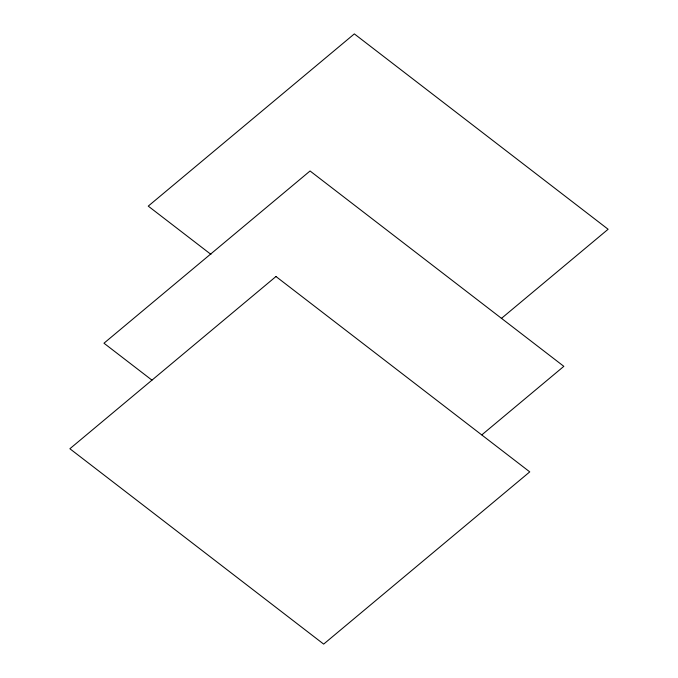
<?xml version="1.0" encoding="UTF-8"?>
<svg xmlns="http://www.w3.org/2000/svg" width="678" height="678" viewBox="0 0 678 678"><rect width="100%" height="100%" fill="white"/><g stroke="black" fill="none" stroke-linecap="round" stroke-linejoin="round"><path stroke-width="1.02" d="M501.33 318.49L608.115 229.257L354.34 33.9L148.245 206.12L210.926 254.369M481.872 434.835L563.842 366.34L310.058 170.983L103.971 343.212L151.957 380.146M275.971 276.522L69.885 448.743L323.66 644.1L529.755 471.88L275.971 276.522"/></g></svg>
